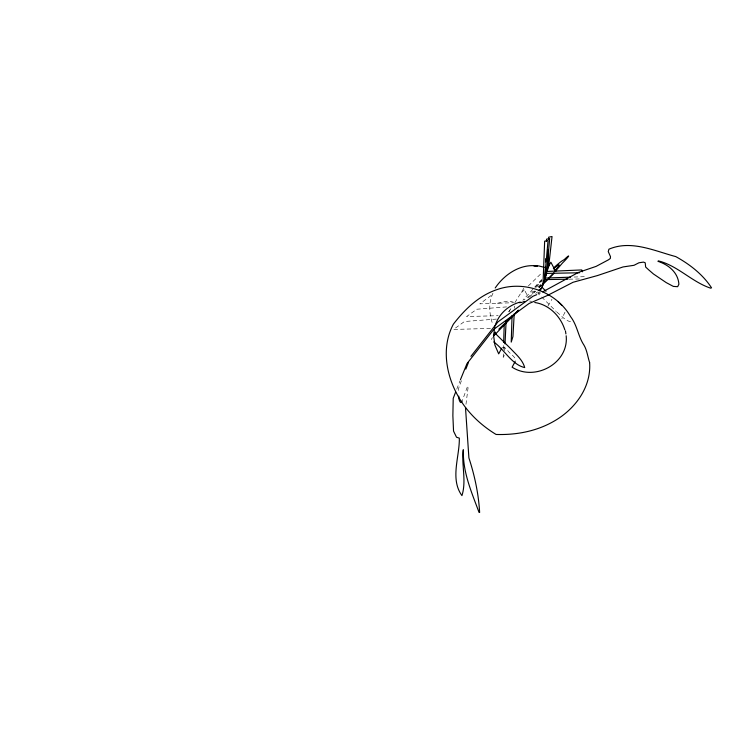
<?xml version="1.0" encoding="UTF-8"?>
<svg xmlns="http://www.w3.org/2000/svg" width="749" height="749" viewBox="0 0 749 749"><rect width="100%" height="100%" fill="white"/><g stroke="black" fill="none" stroke-linecap="round" stroke-linejoin="round"><path stroke-width="0.56" stroke-dasharray="3.75 2.81" d="M503.328 353.903L503.188 358.471L504.189 355.195M503.468 349.334L503.637 343.622M504.686 350.701L504.957 345.017M514.526 308.326L514.657 306.06M565.018 312.155L561.853 318.634M465.972 404.31L468.097 387.505L467.666 385.997L462.601 399.816M461.431 380.698L458.538 388.506L458.65 393.178M456.75 389.199L460.017 380.801M492.982 293.196C488.208 303.045 489.275 314.505 492.823 324.57M491.316 339.597L492.421 337.556M514.853 302.662L523.691 288.534L528.616 297.877M539.608 291.848L538.503 293.898L540.89 296.258M547.856 306.201L551.976 299.254M508.843 311.762L511.295 308.054L508.786 311.846M521.538 292.522L526.06 288.14M528.326 285.949L541.911 272.795M529.393 297.128L535.619 291.099M539.102 287.728L541.424 285.472M535.769 293.411L537.342 291.895M539.196 287.569L542.201 284.723M537.539 293.102L539.037 291.998M491.185 295.462L479.837 303.841L512.513 302.755M534.29 291.015L532.67 292.129A19.305 1.517 -45.3 0 1 533.222 289.938M502.204 347.293L504.789 347.892A9.615 2.369 53.6 0 1 509.292 352.526A9.587 2.556 38.2 0 1 514.301 357.31A9.484 2.528 38.2 0 1 515.668 360.625M538.625 293.87L540.638 292.868M497.345 303.261L508.936 300.864L513.861 302.371M506.605 306.903L476.776 309.225L466.664 316.527L498.16 315.694M496.418 319.093L464.492 321.499L453.538 329.429L490.951 328.437M574.024 277.046L584.473 276.671M569.043 279.171L580.709 278.956M529.627 301.061L531.64 301.36M556.9 312.108C561.404 315.694 565.823 321.546 571.89 321.892L571.824 321.096M541.686 297.044L556.273 311.509M541.302 284.845A19.305 1.517 -45.3 0 1 537.361 288.459M535.161 287.532A19.305 1.517 -45.3 0 1 542.332 279.677M540.909 284.433A12.873 1.011 -45.3 0 1 538.025 286.876M536.584 287.242A12.873 1.011 -45.3 0 1 541.752 281.044M535.217 291.23A25.738 2.022 -45.3 0 1 528.391 296.641L526.687 297.681A7.527 0.59 -45.3 0 1 524.206 299.974M541.742 279.555A25.738 2.022 -45.3 0 0 531.706 290.509L528.625 294.104A7.527 0.59 -45.3 0 0 522.858 300.312"/><path stroke-width="1.12" d="M503.674 342.48L504.227 324.205M512.054 315.657L511.23 342.106L512.934 336.582L514.207 313.981M538.915 290.369L542.061 287.316L542.978 284.667L544.654 241.178L548.062 240.56L544.542 279.62L567.873 279.19M545.469 266.578L545.019 278.066L570.551 277.167M545.646 262.01L545.778 258.583M546.442 241.459L546.527 239.174L549.672 238.613L546.47 273.404L579.473 272.767M547.716 257.74C548.231 268.928 545.544 280.051 540.591 290.041M548.09 249.745L548.324 262.721L547.088 271.447L581.739 269.94L582.507 271.775M548.558 239.465L548.661 237.18L552.032 236.534L548.699 266.213L547.079 271.447L548.315 262.721M505.013 343.885L506.109 321.171M494.752 326.742L493.61 335.945L494.949 345.195L498.684 353.865L501.699 348.229M465.494 407.475L468.902 457.882C474.66 475.559 478.592 493.9 479.632 512.466L479.042 512.41C471.598 492.205 462.442 471.636 463.425 449.69L463.144 449.971C461.459 465.185 466.599 480.952 461.946 495.632C449.812 478.845 459.689 456.806 459.324 438.128L456.516 437.229L453.538 431.106L452.873 415.667L453.211 398.356L455.626 392.092M544.504 279.752L542.978 284.667M544.542 279.62L546.367 273.75M465.812 369.135L468.443 362.441M460.438 379.715L466.992 363.621L493.994 329.157L529.028 303.532L547.397 295.499L573.069 282.27L597.552 275.538L623.037 266.944L634.038 265.296L638.953 262.777L643.475 262.113L645.217 262.787L645.647 267.028L648.728 269.893L653.446 273.975L666.245 282.616L673.332 286.399L677.667 286.698L678.894 284.208C678.07 272.336 668.398 264.697 657.922 261.317L658.352 260.886C677.648 265.642 691.767 281.849 710.576 288.159L711.55 287.841C702.843 274.424 689.66 264.257 675.767 256.598C654.223 250.849 631.042 239.727 608.918 249.192L608.254 251.589L610.482 256.598L610.341 258.442L608.516 259.791L596.129 266.372L578.387 272.43L542.651 291.876M462.217 400.762C460.644 406.155 458.182 398.028 458.8 396.165M495.126 325.834C498.544 314.093 508.505 305.152 520.218 302.072M546.854 280.22L542.988 283.946L554.232 273.076M493.404 335.739L495.089 332.612M548.699 266.213L550.861 262.225L555.786 271.569M515.162 361.561L512.11 367.188C534.72 381.887 569.09 363.349 566.169 335.758M495.445 332.116L494.874 333.024L510.79 348.772C516.014 354.399 522.699 359.923 524.703 367.59C511.576 364.529 504.143 349.203 493.703 341.956M495.22 287.972C504.292 274.49 520.471 263.479 537.314 266.007L533.653 265.689L538.756 265.923L544.27 267.337M470.924 356.337L497.907 321.93L532.97 296.248L536.743 294.666M493.919 335.692L518.336 310.414M498.806 329.214L518.467 310.17M519.226 302.671L522.184 302.334M523.055 301.772L525.049 301.557M534.767 302.502C549.157 304.628 560.636 316.303 564.858 329.916M558.23 301.781L561.731 305.236M542.061 287.316L546.03 291.258M565.467 330.918L565.898 333.914M554.363 268.133A19.305 1.517 -45.3 0 1 554.625 271.101M555.795 270.698A25.738 2.022 -45.3 0 0 559.325 266.681L562.405 263.086A7.527 0.59 -45.3 0 0 568.594 256.242A7.527 0.59 -45.3 0 0 564.343 259.51L562.639 260.549A25.738 2.022 -45.3 0 0 553.333 268.198M553.754 272.926A25.738 2.022 -45.3 0 1 549.289 277.636M554.073 269.574A12.873 1.011 -45.3 0 1 554.447 269.949M589.632 362.61C591.364 387.579 574.698 409.506 553.848 421.284C536.34 431.368 516.089 435.113 496.072 434.457C479.828 424.552 465.822 410.986 456.937 394.011C445.58 372.815 441.629 346.104 453.388 324.148C464.951 309.197 478.911 295.574 497.355 289.479C524.281 280.079 556.47 291.857 570.644 316.715C577.254 325.347 578.181 336.498 584.023 345.214C587.094 350.476 587.712 356.861 589.632 362.61"/></g></svg>
